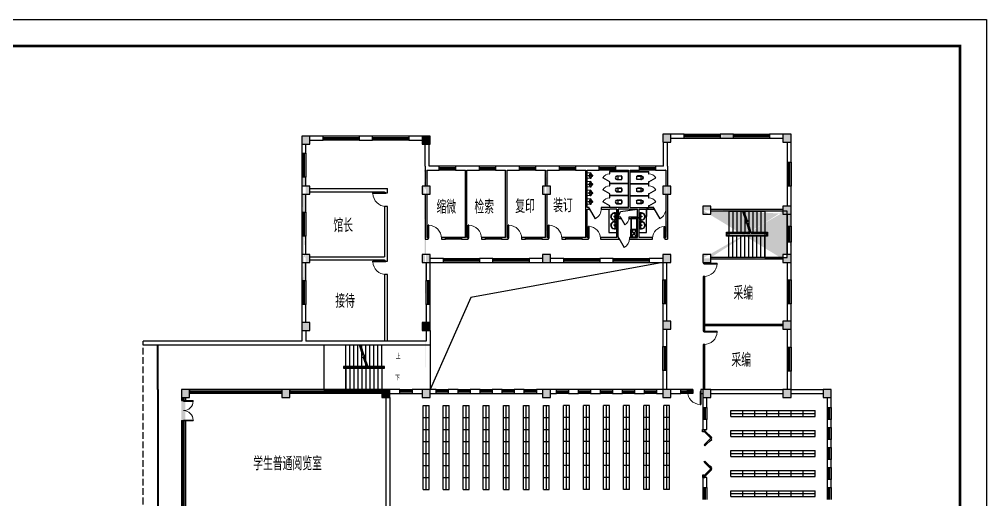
# Model space of a CAD drawing. Extents: x 368934 to 515747, y 80531 to 178176.
# Drawn here: x 404755 to 440934, y 160212 to 178176 of the extents above; entities that cross this region are included whole.
import ezdxf

# ---------------------------------------------------------------- set-up
doc = ezdxf.new("R2010")
doc.units = 0
doc.header["$LTSCALE"] = 1000
doc.header["$MEASUREMENT"] = 0
doc.linetypes.add('DASH', pattern=[0.35, 0.25, -0.1])
doc.layers.get('0').update_dxf_attribs({"linetype": 'CONTINUOUS'})
for name, color, linetype in [('COLUMN', 9, 'CONTINUOUS'), ('LVTRY', 6, 'CONTINUOUS'), ('PUB_DIM', 3, 'CONTINUOUS'), ('PUB_TEXT', 253, 'CONTINUOUS'), ('PUB_TITLE', 4, 'CONTINUOUS'), ('STAIR', 2, 'CONTINUOUS'), ('WALL', 254, 'CONTINUOUS'), ('WINDOW', 4, 'CONTINUOUS')]:
    doc.layers.add(name, color=color, linetype=linetype)
doc.styles.add('_TCH_DIM', font='SIMPLEX', dxfattribs={"height": 3.5, "bigfont": 'GBCBIG'})
doc.styles.get("Standard").update_dxf_attribs({"font": 'GBENOR', "bigfont": 'GBCBIG'})

# ---------------------------------------------------------------- blocks, each defined once
blk = doc.blocks.new('$TCHSYS$WIN2D')
for p, q in [((-0.5, 0.5), (0.5, 0.5)), ((0.5, 0.1667), (-0.5, 0.1667)), ((0.5, -0.1667), (-0.5, -0.1667)), ((-0.5, -0.5), (0.5, -0.5))]:
    blk.add_line(p, q)
blk = doc.blocks.new('$DorLib2D$00000034')
for p, q in [((-0.5, -0.048), (-0.5, 0)), ((-0.335, 0.143), (-0.475, 0)), ((-0.458, -0.016), (-0.475, 0)), ((-0.318, 0.126), (-0.458, -0.016)), ((-0.335, 0.143), (-0.318, 0.126)), ((-0.302, 0.143), (-0.318, 0.126)), ((-0.318, 0.126), (-0.178, -0.016)), ((-0.302, 0.143), (-0.161, 0)), ((-0.178, -0.016), (-0.161, 0)), ((0.302, 0.143), (0.161, 0)), ((0.178, -0.016), (0.161, 0)), ((0.318, 0.126), (0.178, -0.016)), ((0.302, 0.143), (0.318, 0.126)), ((0.335, 0.143), (0.318, 0.126)), ((0.318, 0.126), (0.458, -0.016)), ((0.335, 0.143), (0.475, 0)), ((0.458, -0.016), (0.475, 0)), ((0.5, -0.048), (0.5, 0))]:
    blk.add_line(p, q)
for points in [[(-0.5, 0), (-0.475, 0), (-0.475, -0.023), (-0.45, -0.023), (-0.45, -0.048), (-0.5, -0.048)], [(-0.29, 0.131), (-0.28, 0.14), (-0.255, 0.114), (-0.264, 0.105)], [(-0.287, 0.127), (-0.28, 0.134), (-0.262, 0.114), (-0.268, 0.108)], [(0.29, 0.131), (0.28, 0.14), (0.255, 0.114), (0.264, 0.105)], [(0.287, 0.127), (0.28, 0.134), (0.262, 0.114), (0.268, 0.108)], [(0.5, 0), (0.475, 0), (0.475, -0.023), (0.45, -0.023), (0.45, -0.048), (0.5, -0.048)]]:
    blk.add_lwpolyline(points)
blk = doc.blocks.new('$DorLib2D$00000001')
for p, q in [((0.45, 0.975), (0.5, 0.975)), ((0.45, 0), (0.45, 0.975)), ((0.5, 0), (0.5, 0.975)), ((0.5, 0), (0.45, 0))]:
    blk.add_line(p, q)
at = {"lineweight": 13}
blk.add_arc((0.475, 0), 0.975, 91.46928, 180, dxfattribs=at)
blk = doc.blocks.new('$DorLib2D$00000002')
for p, q in [((-0.5, 0), (-0.5, 0.4875)), ((-0.475, 0.4875), (-0.5, 0.4875)), ((-0.475, 0), (-0.475, 0.4875)), ((0.475, 0), (0.475, 0.4875)), ((0.475, 0.4875), (0.5, 0.4875)), ((0.5, 0), (0.5, 0.4875)), ((-0.5, 0), (-0.475, 0)), ((0.5, 0), (0.475, 0))]:
    blk.add_line(p, q)
at = {"lineweight": 13}
for centre, start, end in [((-0.4875, 0), 0, 88.53072), ((0.4875, 0), 91.46928, 180)]:
    blk.add_arc(centre, 0.4875, start, end, dxfattribs=at)
blk = doc.blocks.new('$DorLib2D$00000005')
blk.add_line((0.5, 0), (0, 0.866))
at = {"lineweight": 13}
blk.add_arc((0.5, 0), 1, 120, 180, dxfattribs=at)
blk = doc.blocks.new('$lib2d$00000382')
blk.add_line((-306, -118), (-266, -118))
for points in [[(-366, 138, 0.941472), (-377, -137, 0.97895)], [(-366, 118, 0.97895), (-366, -118, 0.97895)], [(-306, 118, 0.414214), (-316, 108, 0.414214)], [(0, 88, 0.388189), (-59, 138)], [(-20, 88, 0.315738), (-50, 118, 0.414214)], [(-316, -108, 0.414214), (-306, -118, 0.414214)], [(-59, -137, 0.402612), (0, -88, 0.462192)], [(-50, -118, 0.373112), (-20, -88, 0.414214)]]:
    blk.add_lwpolyline(points, format="xyb")
for points in [[(-366, 138), (-59, 138)], [(-316, 118), (-366, 118)], [(-340, 118), (-266, 118)], [(-316, 108), (-316, -108)], [(-50, 118), (-267, 118)], [(-20, -88), (-20, 88)], [(0, 88), (0, -88)], [(-377, -137), (-59, -137)], [(-316, -118), (-366, -118)], [(-340, -118), (-266, -118)], [(-266, -118), (-50, -118)]]:
    blk.add_lwpolyline(points)
blk = doc.blocks.new('$lib2d$00000359')
for p, q in [((239, 0), (-241, 0)), ((-238, 0), (238, 0)), ((239, 0), (269, -79)), ((-214, -36), (-272, -91)), ((-241, 0), (-271, -79)), ((-180, -23), (180, -23)), ((140, -105), (-142, -105)), ((-142, -105), (140, -105)), ((216, -37), (273, -95))]:
    blk.add_line(p, q)
for centre, radius in [((-100, -65), 16.3), ((1, -172), 31.6), ((100, -65), 16.3)]:
    blk.add_circle(centre, radius)
at = {"lineweight": 13}
blk.add_circle((1, -172), 23, dxfattribs=at)
for centre, radius, start, end in [((28, -152), 307, 166.17513, 244.72963), ((-142, -205), 100, 90, 190.56023), ((-1, -179), 243, 190.56023, 349.43977), ((-180, -73), 50, 90, 133.18096), ((-1, -201), 250, 245.80711, 296.46282), ((-29, -152), 307, 297.06391, 13.82487), ((140, -205), 100, 349.43977, 90), ((180, -73), 50, 44.56072, 90)]:
    blk.add_arc(centre, radius, start, end)
blk = doc.blocks.new('$lib2d$00000385')
for p, q in [((-205, -255), (-195, 0)), ((-195, 0), (195, 0)), ((205, -255), (195, 0))]:
    blk.add_line(p, q)
for centre, radius in [((-3, -179), 41.7), ((-2, -72), 15)]:
    blk.add_circle(centre, radius)
for centre, radius, start, end in [((-219, -430), 176, 26.1838, 85.57917), ((-158, -222), 22.7, 134.58574, 206.45735), ((-198, -410), 179, 22.29844, 83.80425), ((-3, -388), 250, 46.64582, 133.35418), ((1, -337), 63.3, 194.74469, 345.25531), ((3, -327), 38.6, 202.77784, 341.36093), ((201, -406), 174, 100.56764, 157.70342), ((215, -423), 168, 93.33481, 155.33091), ((162, -220), 16.2, 297.13892, 62.86108)]:
    blk.add_arc(centre, radius, start, end)
blk.add_point((0, -400))
blk = doc.blocks.new('_LV12')
for p, q in [((-250, -50), (-39, -219)), ((-250, -450), (-39, -281)), ((39, -219), (250, -50)), ((39, -281), (250, -450))]:
    blk.add_line(p, q)
for points in [[(300, -500), (300, 0), (-300, 0), (-300, -500)], [(250, -450), (250, -50), (-250, -50), (-250, -450)]]:
    blk.add_lwpolyline(points, close=True)
blk.add_circle((0, -250), 50)

msp = doc.modelspace()

# ---------------------------------------------------------------- hatches: boundary and pattern name
at = {"layer": 'WALL'}
h = msp.add_hatch(color=256, dxfattribs=at)
h.paths.add_polyline_path([(415617, 173512), (415617, 173812), (415317, 173812), (415317, 173512)])
h.paths.add_polyline_path([(415317, 171637), (415617, 171637), (415617, 171937), (415317, 171937)])
h.paths.add_polyline_path([(415317, 169087), (415617, 169087), (415617, 169387), (415317, 169387)])
h.paths.add_polyline_path([(415317, 166537), (415617, 166537), (415617, 166837), (415317, 166837)])
edge = h.paths.add_edge_path()
edge.add_line((415467, 171637), (415467, 169387))
edge.add_line((415317, 171637), (415317, 169387))
edge.add_line((415467, 169237), (415467, 173737))
edge.add_line((415467, 173512), (415467, 171937))
edge.add_line((415317, 173512), (415317, 171937))
edge.add_line((415467, 169087), (415467, 166837))
edge.add_line((415317, 169087), (415317, 166837))
for points in [[(419817, 173512), (420117, 173512), (420117, 173812), (419817, 173812)], [(419817, 166537), (420117, 166537), (420117, 166837), (419817, 166837)], [(418617, 164337), (418317, 164337), (418317, 164037), (418617, 164037)]]:
    msp.add_hatch(color=256, dxfattribs=at).paths.add_polyline_path(points)
h = msp.add_hatch(color=256, dxfattribs=at)
h.paths.add_polyline_path([(428817, 173587), (429117, 173587), (429117, 173887), (428817, 173887)])
h.paths.add_polyline_path([(433317, 173587), (433617, 173587), (433617, 173887), (433317, 173887)])
edge = h.paths.add_edge_path()
edge.add_line((429117, 173887), (433317, 173887))
edge.add_line((429117, 173737), (433317, 173737))
edge.add_line((428967, 173737), (433467, 173737))
h = msp.add_hatch(color=256, dxfattribs=at)
h.paths.add_polyline_path([(419817, 171637), (420117, 171637), (420117, 171937), (419817, 171937)])
h.paths.add_polyline_path([(419817, 169087), (420117, 169087), (420117, 169387), (419817, 169387)])
edge = h.paths.add_edge_path()
edge.add_line((420042, 172537), (420042, 171937))
edge.add_line((419892, 172537), (419892, 171937))
edge.add_line((420042, 172537), (419892, 172537))
edge.add_line((419967, 164187), (419967, 171787))
h = msp.add_hatch(color=256, dxfattribs=at)
h.paths.add_polyline_path([(424317, 171637), (424617, 171637), (424617, 171937), (424317, 171937)])
h.paths.add_polyline_path([(424317, 169087), (424617, 169087), (424617, 169387), (424317, 169387)])
edge = h.paths.add_edge_path()
edge.add_line((424542, 172537), (424542, 171937))
edge.add_line((424392, 172537), (424392, 171937))
edge.add_line((424542, 172537), (424392, 172537))
edge.add_line((424467, 169987), (424467, 172537))
h = msp.add_hatch(color=256, dxfattribs=at)
h.paths.add_polyline_path([(428817, 171637), (429117, 171637), (429117, 171937), (428817, 171937)])
h.paths.add_polyline_path([(428817, 169087), (429117, 169087), (429117, 169387), (428817, 169387)])
edge = h.paths.add_edge_path()
edge.add_line((428937, 170017), (428937, 171637))
edge.add_line((428997, 169957), (428997, 171637))
edge.add_line((428967, 169937), (428967, 172537))
h = msp.add_hatch(color=256, dxfattribs=at)
h.paths.add_polyline_path([(430317, 169087), (430617, 169087), (430617, 169387), (430317, 169387)])
h.paths.add_polyline_path([(433317, 170887), (433617, 170887), (433617, 171187), (433317, 171187)])
h.paths.add_polyline_path([(433317, 169087), (433617, 169087), (433617, 169387), (433317, 169387)])
h.paths.add_polyline_path([(430317, 170887), (430617, 170887), (430617, 171187), (430317, 171187)])
edge = h.paths.add_edge_path()
edge.add_line((433317, 169207), (430617, 169207))
edge.add_line((433317, 169267), (430617, 169267))
edge.add_line((433317, 171007), (430617, 171007))
edge.add_line((433317, 171067), (430617, 171067))
edge.add_line((433617, 170887), (433617, 169387))
edge.add_line((433467, 170887), (433467, 169387))
edge.add_line((433467, 169237), (430317, 169237))
edge.add_line((433467, 171037), (430317, 171037))
h = msp.add_hatch(color=256, dxfattribs=at)
h.paths.add_polyline_path([(428817, 166587), (429117, 166587), (429117, 166887), (428817, 166887)])
h.paths.add_polyline_path([(433317, 166587), (433617, 166587), (433617, 166887), (433317, 166887)])
edge = h.paths.add_edge_path()
edge.add_line((430467, 166767), (433317, 166767))
edge.add_line((430467, 166707), (433317, 166707))
edge.add_line((430467, 166767), (430467, 166707))
edge.add_line((433467, 166737), (428967, 166737))
h = msp.add_hatch(color=256, dxfattribs=at)
h.paths.add_polyline_path([(410817, 164037), (411117, 164037), (411117, 164337), (410817, 164337)])
h.paths.add_polyline_path([(414567, 164037), (414867, 164037), (414867, 164337), (414567, 164337)])
h.paths.add_polyline_path([(414567, 159537), (414867, 159537), (414867, 159837), (414567, 159837)])
edge = h.paths.add_edge_path()
edge.add_line((410817, 164037), (410967, 164037))
edge.add_line((410967, 152217), (410967, 152337))
edge.add_line((410967, 152337), (410817, 152337))
edge.add_line((410817, 152337), (410817, 152187))
h = msp.add_hatch(color=256, dxfattribs=at)
h.paths.add_polyline_path([(420117, 164337), (419817, 164337), (419817, 164037), (420117, 164037)])
h.paths.add_polyline_path([(424617, 164337), (424317, 164337), (424317, 164037), (424617, 164037)])
h = msp.add_hatch(color=256, dxfattribs=at)
h.paths.add_polyline_path([(428817, 164037), (429117, 164037), (429117, 164337), (428817, 164337)])
h.paths.add_polyline_path([(430317, 164037), (430617, 164037), (430617, 164337), (430317, 164337)])
h.paths.add_polyline_path([(433317, 164037), (433617, 164037), (433617, 164337), (433317, 164337)])
h.paths.add_polyline_path([(434817, 164037), (435117, 164037), (435117, 164337), (434817, 164337)])

# ---------------------------------------------------------------- linework, layer by layer
for p, q in [((428817, 169087), (421641, 167773)), ((421641, 167773), (420117, 164337)), ((420117, 165987), (420117, 164337))]:
    msp.add_line(p, q)
at = {"layer": 'COLUMN'}
for p, q in [((415317, 173812), (415317, 173512)), ((415617, 173812), (415317, 173812)), ((415617, 173512), (415617, 173812)), ((419817, 173812), (419817, 173512)), ((420117, 173812), (419817, 173812)), ((420117, 173512), (420117, 173812)), ((428817, 173887), (428817, 173587)), ((429117, 173887), (428817, 173887)), ((429117, 173587), (429117, 173887)), ((433317, 173887), (433317, 173587)), ((433617, 173887), (433317, 173887)), ((433617, 173587), (433617, 173887)), ((415317, 173512), (415617, 173512)), ((419817, 173512), (420117, 173512)), ((428817, 173587), (429117, 173587)), ((433317, 173587), (433617, 173587)), ((415317, 171937), (415317, 171637)), ((415617, 171937), (415317, 171937)), ((415617, 171637), (415617, 171937)), ((419817, 171937), (419817, 171637)), ((420117, 171937), (419817, 171937)), ((420117, 171637), (420117, 171937)), ((424317, 171937), (424317, 171637)), ((424617, 171937), (424317, 171937)), ((424617, 171637), (424617, 171937)), ((428817, 171937), (428817, 171637)), ((429117, 171937), (428817, 171937)), ((429117, 171637), (429117, 171937)), ((415317, 171637), (415617, 171637)), ((419817, 171637), (420117, 171637)), ((424317, 171637), (424617, 171637)), ((428817, 171637), (429117, 171637)), ((430317, 171187), (430317, 170887)), ((430617, 171187), (430317, 171187)), ((430617, 170887), (430617, 171187)), ((433317, 171187), (433317, 170887)), ((433617, 171187), (433317, 171187)), ((433617, 170887), (433617, 171187)), ((430317, 170887), (430617, 170887)), ((433317, 170887), (433617, 170887)), ((415317, 169387), (415317, 169087)), ((415617, 169387), (415317, 169387)), ((415617, 169087), (415617, 169387)), ((419817, 169387), (419817, 169087)), ((420117, 169387), (419817, 169387)), ((420117, 169087), (420117, 169387)), ((424317, 169387), (424317, 169087)), ((424617, 169387), (424317, 169387)), ((424617, 169087), (424617, 169387)), ((428817, 169387), (428817, 169087)), ((429117, 169387), (428817, 169387)), ((429117, 169087), (429117, 169387)), ((430317, 169387), (430317, 169087)), ((430617, 169387), (430317, 169387)), ((430617, 169087), (430617, 169387)), ((433317, 169387), (433317, 169087)), ((433617, 169387), (433317, 169387)), ((433617, 169087), (433617, 169387)), ((415317, 169087), (415617, 169087)), ((419817, 169087), (420117, 169087)), ((424317, 169087), (424617, 169087)), ((428817, 169087), (429117, 169087)), ((430317, 169087), (430617, 169087)), ((433317, 169087), (433617, 169087)), ((415317, 166837), (415317, 166537)), ((415617, 166837), (415317, 166837)), ((415617, 166537), (415617, 166837)), ((419817, 166837), (419817, 166537)), ((420117, 166837), (419817, 166837)), ((420117, 166537), (420117, 166837)), ((428817, 166887), (428817, 166587)), ((429117, 166887), (428817, 166887)), ((429117, 166587), (429117, 166887)), ((433317, 166887), (433317, 166587)), ((433617, 166887), (433317, 166887)), ((433617, 166587), (433617, 166887)), ((415317, 166537), (415617, 166537)), ((419817, 166537), (420117, 166537)), ((428817, 166587), (429117, 166587)), ((433317, 166587), (433617, 166587)), ((410817, 164337), (410817, 164037)), ((411117, 164337), (410817, 164337)), ((411117, 164037), (411117, 164337)), ((414567, 164337), (414567, 164037)), ((414867, 164337), (414567, 164337)), ((414867, 164037), (414867, 164337)), ((418317, 164337), (418317, 164037)), ((418617, 164337), (418317, 164337)), ((418317, 164337), (418317, 164037)), ((418617, 164337), (418317, 164337)), ((418617, 164037), (418617, 164337)), ((418617, 164037), (418617, 164337)), ((419817, 164337), (419817, 164037)), ((420117, 164337), (419817, 164337)), ((419817, 164337), (419817, 164037)), ((420117, 164337), (419817, 164337)), ((420117, 164037), (420117, 164337)), ((420117, 164037), (420117, 164337)), ((424317, 164337), (424317, 164037)), ((424617, 164337), (424317, 164337)), ((424317, 164337), (424317, 164037)), ((424617, 164337), (424317, 164337)), ((424617, 164037), (424617, 164337)), ((424617, 164037), (424617, 164337)), ((428817, 164337), (428817, 164037)), ((429117, 164337), (428817, 164337)), ((429117, 164037), (429117, 164337)), ((430317, 164337), (430317, 164037)), ((430617, 164337), (430317, 164337)), ((430617, 164037), (430617, 164337)), ((433317, 164337), (433317, 164037)), ((433617, 164337), (433317, 164337)), ((433617, 164037), (433617, 164337)), ((434817, 164337), (434817, 164037)), ((435117, 164337), (434817, 164337)), ((435117, 164037), (435117, 164337)), ((410817, 164037), (411117, 164037)), ((414567, 164037), (414867, 164037)), ((418317, 164037), (418617, 164037)), ((418317, 164037), (418617, 164037)), ((419817, 164037), (420117, 164037)), ((419817, 164037), (420117, 164037)), ((424317, 164037), (424617, 164037)), ((424317, 164037), (424617, 164037)), ((428817, 164037), (429117, 164037)), ((430317, 164037), (430617, 164037)), ((433317, 164037), (433617, 164037)), ((434817, 164037), (435117, 164037))]:
    msp.add_line(p, q, dxfattribs=at)
at = {"layer": 'PUB_DIM'}
for points in [[(418736, 164762, 0, 0, 0), (416555, 164762, 0, 0, 0), (416555, 165569, 0, 0, 0), (417433, 165569, 40, 0, 0), (417583, 165569, 0, 0, 0)], [(418764, 165569, 0, 0, 0), (417818, 165569, 40, 0, 0), (417668, 165569, 0, 0, 0)]]:
    msp.add_lwpolyline(points, format="xyseb", dxfattribs=at)
at = {"layer": 'PUB_TITLE'}
msp.add_lwpolyline([(368934, 130176), (368934, 178176), (440934, 178176), (440934, 130176)], close=True, dxfattribs=at)
at = {"layer": 'PUB_TITLE', "const_width": 100}
msp.add_lwpolyline([(371434, 131176), (439934, 131176), (439934, 177176), (371434, 177176)], close=True, dxfattribs=at)
at = {"layer": 'STAIR'}
for p, q in [((431292, 171007), (431292, 170212)), ((431292, 171007), (431805, 171007)), ((431442, 171007), (431442, 170212)), ((431592, 171007), (431592, 170212)), ((431742, 171007), (431742, 170212)), ((431805, 171007), (431927, 170636)), ((431858, 171007), (431979, 170639)), ((431858, 171007), (432642, 171007)), ((431892, 171007), (431892, 170904)), ((432042, 171007), (432042, 170446)), ((432192, 171007), (432192, 170212)), ((432342, 171007), (432342, 170212)), ((432492, 171007), (432492, 170212)), ((432642, 171007), (432642, 170212)), ((433467, 171007), (432642, 171007)), ((432642, 171007), (432642, 170212)), ((433467, 169267), (433467, 171007)), ((431892, 170743), (431892, 170212)), ((432016, 170641), (431910, 170558)), ((431910, 170558), (432003, 170563)), ((431927, 170636), (432016, 170641)), ((431952, 170560), (432075, 170182)), ((432003, 170563), (432128, 170182)), ((431202, 170212), (432066, 170212)), ((431202, 170062), (431202, 170212)), ((432732, 170062), (431202, 170062)), ((431232, 170182), (432075, 170182)), ((431232, 170092), (431232, 170182)), ((432702, 170092), (431232, 170092)), ((431292, 170182), (431292, 170092)), ((431292, 170182), (432075, 170182)), ((432642, 170092), (431292, 170092)), ((431292, 169267), (431292, 170062)), ((431442, 169267), (431442, 170062)), ((431592, 169267), (431592, 170062)), ((431742, 169267), (431742, 170062)), ((431892, 169267), (431892, 170062)), ((432042, 170285), (432042, 170212)), ((432042, 169267), (432042, 170062)), ((432118, 170212), (432732, 170212)), ((432128, 170182), (432702, 170182)), ((432128, 170182), (432642, 170182)), ((432192, 169267), (432192, 170062)), ((432342, 169267), (432342, 170062)), ((432492, 169267), (432492, 170062)), ((432642, 170182), (432642, 170092)), ((432642, 170062), (432642, 169267)), ((432642, 169267), (432642, 170062)), ((432702, 170182), (432702, 170092)), ((432732, 170212), (432732, 170062)), ((432642, 169267), (431292, 169267)), ((432642, 169267), (433467, 169267)), ((416142, 165987), (416142, 164337)), ((416967, 165987), (416142, 165987)), ((416967, 165195), (416967, 165987)), ((416967, 165195), (416967, 165987)), ((417480, 165987), (416967, 165987)), ((417117, 165195), (417117, 165987)), ((417267, 165195), (417267, 165987)), ((417417, 165195), (417417, 165987)), ((417605, 165606), (417480, 165987)), ((417657, 165609), (417533, 165987)), ((418317, 165987), (417533, 165987)), ((417567, 165884), (417567, 165987)), ((417567, 165195), (417567, 165723)), ((417717, 165426), (417717, 165987)), ((417867, 165195), (417867, 165987)), ((418017, 165195), (418017, 165987)), ((418167, 165195), (418167, 165987)), ((418317, 165195), (418317, 165987)), ((417592, 165528), (417698, 165611)), ((417681, 165533), (417592, 165528)), ((417698, 165611), (417605, 165606)), ((417750, 165162), (417630, 165531)), ((417803, 165162), (417681, 165533)), ((416877, 165195), (416877, 165130)), ((417740, 165195), (416877, 165195)), ((416877, 165130), (418407, 165130)), ((416907, 165165), (416907, 165160)), ((417750, 165165), (416907, 165165)), ((416907, 165160), (418377, 165160)), ((416967, 165160), (416967, 165165)), ((416967, 165162), (416967, 165165)), ((416967, 165162), (416967, 165160)), ((416967, 165162), (418317, 165162)), ((417750, 165162), (416967, 165162)), ((416967, 164337), (416967, 165130)), ((416967, 165130), (416967, 164337)), ((417117, 165162), (417117, 165165)), ((417117, 165162), (417117, 165160)), ((417117, 165130), (417117, 164337)), ((417267, 165162), (417267, 165165)), ((417267, 165162), (417267, 165160)), ((417267, 165130), (417267, 164337)), ((417417, 165162), (417417, 165165)), ((417417, 165162), (417417, 165160)), ((417417, 165130), (417417, 164337)), ((417567, 165162), (417567, 165165)), ((417567, 165162), (417567, 165160)), ((417567, 165130), (417567, 164337)), ((417717, 165195), (417717, 165265)), ((417717, 165162), (417717, 165165)), ((417717, 165162), (417717, 165160)), ((417717, 165130), (417717, 164337)), ((418407, 165195), (417792, 165195)), ((418377, 165165), (417802, 165165)), ((418317, 165162), (417803, 165162)), ((417867, 165162), (417867, 165165)), ((417867, 165162), (417867, 165160)), ((417867, 165130), (417867, 164337)), ((418017, 165162), (418017, 165165)), ((418017, 165162), (418017, 165160)), ((418017, 165130), (418017, 164337)), ((418167, 165162), (418167, 165165)), ((418167, 165162), (418167, 165160)), ((418167, 165130), (418167, 164337)), ((418317, 165162), (418317, 165165)), ((418317, 165162), (418317, 165162)), ((418317, 165162), (418317, 165160)), ((418317, 165130), (418317, 164337)), ((418377, 165160), (418377, 165165)), ((418407, 165130), (418407, 165195)), ((416142, 164337), (416967, 164337)), ((416967, 164337), (418317, 164337))]:
    msp.add_line(p, q, dxfattribs=at)
at = {"layer": 'WALL'}
for p, q in [((416117, 173812), (415617, 173812)), ((416117, 173662), (416117, 173812)), ((417467, 173812), (417467, 173662)), ((417967, 173812), (417467, 173812)), ((417967, 173662), (417967, 173812)), ((419317, 173812), (419317, 173662)), ((419817, 173812), (419317, 173812)), ((429617, 173887), (429117, 173887)), ((429117, 173737), (429617, 173737)), ((429617, 173737), (429617, 173887)), ((430967, 173887), (430967, 173737)), ((431467, 173887), (430967, 173887)), ((430967, 173737), (431467, 173737)), ((431467, 173737), (431467, 173887)), ((432817, 173887), (432817, 173737)), ((433317, 173887), (432817, 173887)), ((432817, 173737), (433317, 173737)), ((415317, 173512), (415317, 173175)), ((415467, 173175), (415467, 173512)), ((415617, 173662), (416117, 173662)), ((417467, 173662), (417967, 173662)), ((419317, 173662), (419817, 173662)), ((419937, 172687), (419937, 173512)), ((420087, 172687), (420087, 173512)), ((428847, 172687), (428847, 173587)), ((428997, 172687), (428997, 173587)), ((433467, 173587), (433467, 172837)), ((433617, 172837), (433617, 173587)), ((415317, 173175), (415467, 173175)), ((419937, 172687), (419937, 172687)), ((419937, 172687), (419937, 171937)), ((420462, 172687), (420087, 172687)), ((420462, 172537), (420462, 172687)), ((421062, 172687), (421062, 172537)), ((421467, 172687), (421062, 172687)), ((421962, 172687), (421467, 172687)), ((421962, 172537), (421962, 172687)), ((422562, 172687), (422562, 172537)), ((422967, 172687), (422562, 172687)), ((423462, 172687), (422967, 172687)), ((423462, 172537), (423462, 172687)), ((424062, 172687), (424062, 172537)), ((424467, 172687), (424062, 172687)), ((424962, 172687), (424467, 172687)), ((424962, 172537), (424962, 172687)), ((425562, 172687), (425562, 172537)), ((425967, 172687), (425562, 172687)), ((426447, 172687), (425967, 172687)), ((426447, 172537), (426447, 172687)), ((427047, 172687), (427047, 172537)), ((427567, 172687), (427047, 172687)), ((427947, 172687), (427567, 172687)), ((427947, 172537), (427947, 172687)), ((428547, 172687), (428547, 172537)), ((428847, 172687), (428547, 172687)), ((428997, 172687), (428997, 172687)), ((428997, 172687), (428997, 171937)), ((433467, 172837), (433617, 172837)), ((415317, 172275), (415317, 171937)), ((415467, 172275), (415317, 172275)), ((415467, 171937), (415467, 172275)), ((419997, 172537), (420012, 172537)), ((419997, 172537), (419997, 171937)), ((420012, 172537), (420462, 172537)), ((421062, 172537), (421437, 172537)), ((421437, 170017), (421437, 172537)), ((421497, 172537), (421962, 172537)), ((421497, 170017), (421497, 172537)), ((422562, 172537), (422937, 172537)), ((422937, 170017), (422937, 172537)), ((422997, 172537), (423462, 172537)), ((422997, 170017), (422997, 172537)), ((424062, 172537), (424437, 172537)), ((424437, 171937), (424437, 172537)), ((424497, 172537), (424962, 172537)), ((424497, 171937), (424497, 172537)), ((425562, 172537), (425937, 172537)), ((425937, 171127), (425937, 172537)), ((425997, 171135), (425997, 172537)), ((425997, 172537), (426447, 172537)), ((427537, 172485), (426829, 172485)), ((426829, 172485), (426829, 172402)), ((426829, 172402), (426844, 172402)), ((427537, 172470), (426844, 172470)), ((426844, 172402), (426844, 172470)), ((427047, 172537), (427537, 172537)), ((427537, 171135), (427537, 172537)), ((427537, 172470), (427537, 172485)), ((427597, 172537), (427947, 172537)), ((427597, 171135), (427597, 172537)), ((427597, 172485), (427597, 172470)), ((427597, 172485), (428304, 172485)), ((427597, 172470), (428289, 172470)), ((428289, 172470), (428289, 172402)), ((428289, 172402), (428304, 172402)), ((428304, 172402), (428304, 172485)), ((428547, 172537), (428922, 172537)), ((428937, 172537), (428922, 172537)), ((428937, 172537), (428937, 171937)), ((426829, 172102), (426829, 172027)), ((426844, 172102), (426829, 172102)), ((426829, 172027), (426829, 171952)), ((426829, 171952), (426844, 171952)), ((426844, 172035), (426844, 172102)), ((427537, 172035), (426844, 172035)), ((426844, 171952), (426844, 172020)), ((427537, 172020), (426844, 172020)), ((427537, 172020), (427537, 172035)), ((427597, 172035), (427597, 172020)), ((427597, 172035), (428289, 172035)), ((427597, 172020), (428289, 172020)), ((428289, 172102), (428289, 172035)), ((428304, 172102), (428289, 172102)), ((428289, 172020), (428289, 171952)), ((428289, 171952), (428304, 171952)), ((428304, 172027), (428304, 172102)), ((428304, 171952), (428304, 172027)), ((433467, 171937), (433467, 171187)), ((433617, 171937), (433467, 171937)), ((433617, 171187), (433617, 171937)), ((415317, 171637), (415317, 170962)), ((415467, 170962), (415467, 171637)), ((415617, 171847), (418527, 171847)), ((415617, 171727), (418407, 171727)), ((418407, 171727), (418407, 171682)), ((418407, 171682), (418527, 171682)), ((418527, 171682), (418527, 171847)), ((419937, 171637), (419937, 169957)), ((419997, 171637), (419997, 170017)), ((424437, 170017), (424437, 171637)), ((424497, 170017), (424497, 171637)), ((426829, 171652), (426829, 171577)), ((426844, 171652), (426829, 171652)), ((426829, 171577), (426829, 171502)), ((426829, 171502), (426844, 171502)), ((426844, 171585), (426844, 171652)), ((427537, 171585), (426844, 171585)), ((426844, 171502), (426844, 171570)), ((427537, 171570), (426844, 171570)), ((427537, 171570), (427537, 171585)), ((427597, 171585), (427597, 171570)), ((427597, 171585), (428289, 171585)), ((427597, 171570), (428289, 171570)), ((428289, 171652), (428289, 171585)), ((428304, 171652), (428289, 171652)), ((428289, 171570), (428289, 171502)), ((428289, 171502), (428304, 171502)), ((428304, 171577), (428304, 171652)), ((428304, 171502), (428304, 171577)), ((428937, 171637), (428937, 171135)), ((428997, 171637), (428997, 171127)), ((418407, 171182), (418407, 169297)), ((418527, 171182), (418407, 171182)), ((418527, 169237), (418527, 171182)), ((426072, 171135), (425997, 171135)), ((426072, 171075), (426072, 171135)), ((426522, 171135), (426522, 171075)), ((426829, 171135), (426522, 171135)), ((426829, 171202), (426829, 171135)), ((426844, 171202), (426829, 171202)), ((426844, 171135), (426844, 171202)), ((427127, 171135), (426844, 171135)), ((427537, 171135), (427127, 171135)), ((427597, 171135), (427907, 171135)), ((427907, 171135), (428289, 171135)), ((428289, 171202), (428289, 171135)), ((428304, 171202), (428289, 171202)), ((428304, 171135), (428304, 171202)), ((428487, 171135), (428304, 171135)), ((428487, 171075), (428487, 171135)), ((428937, 171135), (428937, 171075)), ((415317, 170962), (415467, 170962)), ((425937, 170017), (425937, 171127)), ((425997, 171075), (426072, 171075)), ((425997, 170017), (425997, 171075)), ((426522, 171075), (426837, 171075)), ((426522, 171075), (426797, 171075)), ((426797, 171075), (426797, 170325)), ((427097, 171075), (426837, 171075)), ((427097, 170017), (427097, 171075)), ((427097, 170200), (427097, 171075)), ((427567, 171075), (427157, 171075)), ((427157, 170017), (427157, 171075)), ((427157, 171075), (427157, 170775)), ((427157, 170775), (427240, 170988)), ((427157, 170775), (427157, 170725)), ((427257, 170775), (427157, 170775)), ((427537, 171075), (427237, 171075)), ((427240, 170988), (427877, 171075)), ((427257, 170725), (427257, 170775)), ((427557, 170775), (427557, 170725)), ((427877, 170775), (427557, 170775)), ((427567, 171075), (427877, 171075)), ((427877, 170017), (427877, 171075)), ((427877, 170775), (427877, 170725)), ((427937, 171075), (428297, 171075)), ((427937, 170017), (427937, 171075)), ((428212, 171075), (428212, 170800)), ((428212, 170200), (428212, 171075)), ((428487, 171075), (428212, 171075)), ((428297, 171075), (428487, 171075)), ((428937, 171075), (428937, 170017)), ((428997, 171127), (428997, 169957)), ((433317, 171067), (430617, 171067)), ((433317, 171007), (430617, 171007)), ((433467, 170887), (433467, 170437)), ((433617, 170437), (433617, 170887)), ((427157, 170725), (427257, 170725)), ((427557, 170725), (427877, 170725)), ((427627, 170725), (427627, 170017)), ((427877, 170725), (427627, 170725)), ((427652, 170317), (427652, 170725)), ((427852, 170317), (427852, 170725)), ((433467, 170437), (433617, 170437)), ((415317, 170062), (415317, 169387)), ((415467, 170062), (415317, 170062)), ((415467, 169387), (415467, 170062)), ((426797, 170325), (426797, 170200)), ((426797, 170200), (427097, 170200)), ((427627, 170317), (427877, 170317)), ((427627, 170017), (427627, 170317)), ((427937, 170200), (428212, 170200)), ((419937, 169957), (420042, 169957)), ((420042, 170017), (419997, 170017)), ((420042, 169957), (420042, 170017)), ((420542, 170017), (420542, 169957)), ((420692, 170017), (420542, 170017)), ((420542, 169957), (420692, 169957)), ((420692, 169957), (420692, 170017)), ((421292, 170017), (421292, 169957)), ((421437, 170017), (421292, 170017)), ((421292, 169957), (421467, 169957)), ((421467, 169957), (421542, 169957)), ((421542, 170017), (421497, 170017)), ((421542, 169957), (421542, 170017)), ((422042, 170017), (422042, 169957)), ((422192, 170017), (422042, 170017)), ((422042, 169957), (422192, 169957)), ((422192, 169957), (422192, 170017)), ((422792, 170017), (422792, 169957)), ((422937, 170017), (422792, 170017)), ((422792, 169957), (422967, 169957)), ((422967, 169957), (423042, 169957)), ((423042, 170017), (422997, 170017)), ((423042, 169957), (423042, 170017)), ((423542, 170017), (423542, 169957)), ((423692, 170017), (423542, 170017)), ((423542, 169957), (423692, 169957)), ((423692, 169957), (423692, 170017)), ((424292, 170017), (424292, 169957)), ((424437, 170017), (424292, 170017)), ((424292, 169957), (424467, 169957)), ((424467, 169957), (424542, 169957)), ((424542, 170017), (424497, 170017)), ((424542, 169957), (424542, 170017)), ((425042, 170017), (425042, 169957)), ((425192, 170017), (425042, 170017)), ((425042, 169957), (425192, 169957)), ((425192, 169957), (425192, 170017)), ((425792, 170017), (425792, 169957)), ((425937, 170017), (425792, 170017)), ((425792, 169957), (425967, 169957)), ((425967, 169957), (426042, 169957)), ((426042, 170017), (425997, 170017)), ((426042, 169957), (426042, 170017)), ((426492, 170017), (426492, 169957)), ((427097, 170017), (426492, 170017)), ((426492, 169957), (427127, 169957)), ((427127, 169957), (427182, 169957)), ((427182, 170017), (427157, 170017)), ((427182, 169957), (427182, 170017)), ((427582, 170017), (427582, 169957)), ((427877, 170017), (427582, 170017)), ((427582, 169957), (427907, 169957)), ((427907, 169957), (428442, 169957)), ((428442, 170017), (427937, 170017)), ((428442, 169957), (428442, 170017)), ((428892, 170017), (428892, 169957)), ((428937, 170017), (428892, 170017)), ((428892, 169957), (428997, 169957)), ((433467, 169837), (433467, 169387)), ((433617, 169837), (433467, 169837)), ((433617, 169387), (433617, 169837)), ((415317, 169087), (415317, 168412)), ((415467, 168412), (415467, 169087)), ((415617, 169297), (418407, 169297)), ((415617, 169177), (418407, 169177)), ((418407, 169177), (418407, 169132)), ((418407, 169132), (418527, 169132)), ((418527, 169132), (418527, 169237)), ((419967, 169087), (419967, 168412)), ((420617, 169237), (420117, 169237)), ((420117, 168412), (420117, 169087)), ((420117, 169087), (420617, 169087)), ((420617, 169087), (420617, 169237)), ((421967, 169237), (421967, 169087)), ((422467, 169237), (421967, 169237)), ((421967, 169087), (422467, 169087)), ((422467, 169087), (422467, 169237)), ((423817, 169237), (423817, 169087)), ((424317, 169237), (423817, 169237)), ((423817, 169087), (424317, 169087)), ((425117, 169237), (424617, 169237)), ((424617, 169087), (425117, 169087)), ((425117, 169087), (425117, 169237)), ((426467, 169237), (426467, 169087)), ((426967, 169237), (426467, 169237)), ((426467, 169087), (426967, 169087)), ((426967, 169087), (426967, 169237)), ((428317, 169237), (428317, 169087)), ((428817, 169237), (428317, 169237)), ((428317, 169087), (428817, 169087)), ((428817, 169087), (428817, 168437)), ((428967, 168437), (428967, 169087)), ((430332, 169087), (430332, 169062)), ((430332, 169062), (430392, 169062)), ((430392, 169062), (430392, 169087)), ((433317, 169267), (430617, 169267)), ((433317, 169207), (430617, 169207)), ((433467, 169087), (433467, 168437)), ((433617, 168437), (433617, 169087)), ((418407, 168632), (418407, 166137)), ((418527, 168632), (418407, 168632)), ((418527, 166137), (418527, 168632)), ((415317, 168412), (415467, 168412)), ((419967, 168412), (420117, 168412)), ((428817, 168437), (428967, 168437)), ((430332, 168562), (430332, 166737)), ((430392, 168562), (430332, 168562)), ((430392, 166737), (430392, 168562)), ((433467, 168437), (433617, 168437)), ((428817, 167537), (428817, 166887)), ((428967, 167537), (428817, 167537)), ((428967, 166887), (428967, 167537)), ((433467, 167537), (433467, 166887)), ((433617, 167537), (433467, 167537)), ((433617, 166887), (433617, 167537)), ((415317, 167512), (415317, 166837)), ((415467, 167512), (415317, 167512)), ((415467, 166837), (415467, 167512)), ((419967, 167512), (419967, 166837)), ((420117, 167512), (419967, 167512)), ((420117, 166837), (420117, 167512)), ((415317, 166537), (415317, 166137)), ((415467, 166537), (415467, 166137)), ((419967, 166537), (419967, 166137)), ((420117, 166537), (420117, 165987)), ((428817, 166587), (428817, 165937)), ((428967, 165937), (428967, 166587)), ((430332, 166737), (430332, 166512)), ((430332, 166512), (430392, 166512)), ((433317, 166767), (430392, 166767)), ((430392, 166512), (430392, 166737)), ((433317, 166707), (430392, 166707)), ((433467, 166587), (433467, 165912)), ((433617, 165912), (433617, 166587)), ((409392, 165987), (409392, 166137)), ((415317, 166137), (409392, 166137)), ((418467, 166137), (415467, 166137)), ((419967, 166137), (418467, 166137)), ((415467, 165987), (409392, 165987)), ((409917, 164337), (409917, 165987)), ((409947, 164337), (409947, 165987)), ((418467, 165987), (415467, 165987)), ((420117, 165987), (418467, 165987)), ((428817, 165937), (428967, 165937)), ((430332, 166012), (430332, 164337)), ((430392, 166012), (430332, 166012)), ((430392, 164337), (430392, 166012)), ((433467, 165912), (433617, 165912)), ((428817, 165037), (428817, 164337)), ((428967, 165037), (428817, 165037)), ((428967, 164337), (428967, 165037)), ((433467, 165012), (433467, 164337)), ((433617, 165012), (433467, 165012)), ((433617, 164337), (433617, 165012)), ((409917, 164337), (409917, 144387)), ((409947, 164337), (409947, 144387)), ((411117, 164337), (411117, 164187)), ((414567, 164337), (414567, 164187)), ((414867, 164337), (414867, 164187)), ((418317, 164337), (418317, 164187)), ((418992, 164337), (418617, 164337)), ((418992, 164187), (418992, 164337)), ((419442, 164337), (419442, 164187)), ((419817, 164337), (419442, 164337)), ((420342, 164337), (420117, 164337)), ((420342, 164187), (420342, 164337)), ((420792, 164337), (420792, 164187)), ((421167, 164337), (420792, 164337)), ((421167, 164187), (421167, 164337)), ((421992, 164337), (421617, 164337)), ((421617, 164337), (421617, 164187)), ((421992, 164187), (421992, 164337)), ((422442, 164337), (422442, 164187)), ((422817, 164337), (422442, 164337)), ((422817, 164187), (422817, 164337)), ((423267, 164337), (423267, 164187)), ((423642, 164337), (423267, 164337)), ((423642, 164187), (423642, 164337)), ((424092, 164337), (424092, 164187)), ((424317, 164337), (424092, 164337)), ((424842, 164337), (424617, 164337)), ((424842, 164187), (424842, 164337)), ((425292, 164337), (425292, 164187)), ((425667, 164337), (425292, 164337)), ((425667, 164187), (425667, 164337)), ((426117, 164337), (426117, 164187)), ((426492, 164337), (426117, 164337)), ((426492, 164187), (426492, 164337)), ((426942, 164337), (426942, 164187)), ((427317, 164337), (426942, 164337)), ((427317, 164187), (427317, 164337)), ((427767, 164337), (427767, 164187)), ((428142, 164337), (427767, 164337)), ((428142, 164187), (428142, 164337)), ((428592, 164337), (428592, 164187)), ((428817, 164337), (428592, 164337)), ((429492, 164337), (429117, 164337)), ((429492, 164187), (429492, 164337)), ((429742, 164337), (429942, 164337)), ((429742, 164187), (429742, 164337)), ((429942, 164337), (429942, 164187)), ((430242, 164337), (430242, 164187)), ((430317, 164337), (430242, 164337)), ((430617, 164337), (433317, 164337)), ((433617, 164337), (434817, 164337)), ((410817, 164037), (410967, 164037)), ((418467, 164037), (418467, 159762)), ((418617, 164187), (418992, 164187)), ((418617, 164037), (418617, 159687)), ((419442, 164187), (419817, 164187)), ((420117, 164187), (420342, 164187)), ((420792, 164187), (421167, 164187)), ((421617, 164187), (421992, 164187)), ((422442, 164187), (422817, 164187)), ((423267, 164187), (423642, 164187)), ((424092, 164187), (424317, 164187)), ((424617, 164187), (424842, 164187)), ((425292, 164187), (425667, 164187)), ((426117, 164187), (426492, 164187)), ((426942, 164187), (427317, 164187)), ((427767, 164187), (428142, 164187)), ((428592, 164187), (428817, 164187)), ((429117, 164187), (429492, 164187)), ((429942, 164187), (429742, 164187)), ((430242, 164187), (430317, 164187)), ((430317, 164037), (430317, 163662)), ((430467, 163662), (430467, 164037)), ((430617, 164187), (433317, 164187)), ((433617, 164187), (434817, 164187)), ((434967, 164037), (434967, 163662)), ((435117, 163662), (435117, 164037)), ((419857, 160587), (419857, 163737)), ((419857, 163737), (420077, 163737)), ((419967, 160587), (419967, 163737)), ((420077, 160587), (420077, 163737)), ((420607, 160587), (420607, 163737)), ((420607, 163737), (420827, 163737)), ((420717, 160587), (420717, 163737)), ((420827, 160587), (420827, 163737)), ((421357, 160587), (421357, 163737)), ((421357, 163737), (421577, 163737)), ((421467, 160587), (421467, 163737)), ((421577, 160587), (421577, 163737)), ((422107, 160587), (422107, 163737)), ((422107, 163737), (422327, 163737)), ((422217, 160587), (422217, 163737)), ((422327, 160587), (422327, 163737)), ((422857, 160587), (422857, 163737)), ((422857, 163737), (423077, 163737)), ((422967, 160587), (422967, 163737)), ((423077, 160587), (423077, 163737)), ((423607, 160587), (423607, 163737)), ((423607, 163737), (423827, 163737)), ((423717, 160587), (423717, 163737)), ((423827, 160587), (423827, 163737)), ((424357, 160587), (424357, 163737)), ((424357, 163737), (424577, 163737)), ((424467, 160587), (424467, 163737)), ((424467, 160587), (424467, 163737)), ((424577, 160587), (424577, 163737)), ((425107, 160587), (425107, 163737)), ((425327, 163737), (425107, 163737)), ((425217, 160587), (425217, 163737)), ((425327, 160587), (425327, 163737)), ((425857, 160587), (425857, 163737)), ((426077, 163737), (425857, 163737)), ((425967, 160587), (425967, 163737)), ((426077, 160587), (426077, 163737)), ((426607, 160587), (426607, 163737)), ((426827, 163737), (426607, 163737)), ((426717, 160587), (426717, 163737)), ((426827, 160587), (426827, 163737)), ((427357, 160587), (427357, 163737)), ((427577, 163737), (427357, 163737)), ((427467, 160587), (427467, 163737)), ((427577, 160587), (427577, 163737)), ((428107, 160587), (428107, 163737)), ((428327, 163737), (428107, 163737)), ((428217, 160587), (428217, 163737)), ((428327, 160587), (428327, 163737)), ((428857, 160587), (428857, 163737)), ((429077, 163737), (428857, 163737)), ((428967, 160587), (428967, 163737)), ((429077, 160587), (429077, 163737)), ((430317, 163662), (430467, 163662)), ((431367, 163327), (431367, 163547)), ((431367, 163547), (434517, 163547)), ((431817, 163327), (431817, 163547)), ((432267, 163327), (432267, 163547)), ((432717, 163327), (432717, 163547)), ((433167, 163327), (433167, 163547)), ((433617, 163327), (433617, 163547)), ((434067, 163327), (434067, 163547)), ((434517, 163327), (434517, 163547)), ((434967, 163662), (435117, 163662)), ((419857, 163287), (420077, 163287)), ((420607, 163287), (420827, 163287)), ((421357, 163287), (421577, 163287)), ((422107, 163287), (422327, 163287)), ((422857, 163287), (423077, 163287)), ((423607, 163287), (423827, 163287)), ((424357, 163287), (424577, 163287)), ((425327, 163287), (425107, 163287)), ((426077, 163287), (425857, 163287)), ((426827, 163287), (426607, 163287)), ((427577, 163287), (427357, 163287)), ((428327, 163287), (428107, 163287)), ((429077, 163287), (428857, 163287)), ((430467, 163212), (430317, 163212)), ((430317, 163212), (430317, 162837)), ((430467, 162837), (430467, 163212)), ((431367, 163437), (434517, 163437)), ((431367, 163327), (434517, 163327)), ((435117, 163212), (434967, 163212)), ((434967, 163212), (434967, 162912)), ((435117, 162912), (435117, 163212)), ((419857, 162837), (420077, 162837)), ((420607, 162837), (420827, 162837)), ((421357, 162837), (421577, 162837)), ((422107, 162837), (422327, 162837)), ((422857, 162837), (423077, 162837)), ((423607, 162837), (423827, 162837)), ((424357, 162837), (424577, 162837)), ((425327, 162837), (425107, 162837)), ((426077, 162837), (425857, 162837)), ((426827, 162837), (426607, 162837)), ((427577, 162837), (427357, 162837)), ((428327, 162837), (428107, 162837)), ((429077, 162837), (428857, 162837)), ((430317, 162837), (430467, 162837)), ((434967, 162912), (435117, 162912)), ((431367, 162577), (431367, 162797)), ((431367, 162797), (434517, 162797)), ((431367, 162687), (434517, 162687)), ((431367, 162577), (434517, 162577)), ((431817, 162577), (431817, 162797)), ((432267, 162577), (432267, 162797)), ((432717, 162577), (432717, 162797)), ((433167, 162577), (433167, 162797)), ((433617, 162577), (433617, 162797)), ((434067, 162577), (434067, 162797)), ((434517, 162577), (434517, 162797)), ((435117, 162462), (434967, 162462)), ((434967, 162462), (434967, 162162)), ((435117, 162162), (435117, 162462)), ((419857, 162387), (420077, 162387)), ((420607, 162387), (420827, 162387)), ((421357, 162387), (421577, 162387)), ((422107, 162387), (422327, 162387)), ((422857, 162387), (423077, 162387)), ((423607, 162387), (423827, 162387)), ((424357, 162387), (424577, 162387)), ((425327, 162387), (425107, 162387)), ((426077, 162387), (425857, 162387)), ((426827, 162387), (426607, 162387)), ((427577, 162387), (427357, 162387)), ((428327, 162387), (428107, 162387)), ((429077, 162387), (428857, 162387)), ((434967, 162162), (435117, 162162)), ((419857, 161937), (420077, 161937)), ((420607, 161937), (420827, 161937)), ((421357, 161937), (421577, 161937)), ((422107, 161937), (422327, 161937)), ((422857, 161937), (423077, 161937)), ((423607, 161937), (423827, 161937)), ((424357, 161937), (424577, 161937)), ((425327, 161937), (425107, 161937)), ((426077, 161937), (425857, 161937)), ((426827, 161937), (426607, 161937)), ((427577, 161937), (427357, 161937)), ((428327, 161937), (428107, 161937)), ((429077, 161937), (428857, 161937)), ((431367, 161827), (431367, 162047)), ((431367, 162047), (434517, 162047)), ((431367, 161937), (434517, 161937)), ((431367, 161827), (434517, 161827)), ((431817, 161827), (431817, 162047)), ((432267, 161827), (432267, 162047)), ((432717, 161827), (432717, 162047)), ((433167, 161827), (433167, 162047)), ((433617, 161827), (433617, 162047)), ((434067, 161827), (434067, 162047)), ((434517, 161827), (434517, 162047)), ((419857, 161487), (420077, 161487)), ((420607, 161487), (420827, 161487)), ((421357, 161487), (421577, 161487)), ((422107, 161487), (422327, 161487)), ((422857, 161487), (423077, 161487)), ((423607, 161487), (423827, 161487)), ((424357, 161487), (424577, 161487)), ((425327, 161487), (425107, 161487)), ((426077, 161487), (425857, 161487)), ((426827, 161487), (426607, 161487)), ((427577, 161487), (427357, 161487)), ((428327, 161487), (428107, 161487)), ((429077, 161487), (428857, 161487)), ((435117, 161712), (434967, 161712)), ((434967, 161712), (434967, 161412)), ((434967, 161412), (435117, 161412)), ((435117, 161412), (435117, 161712)), ((419857, 161037), (420077, 161037)), ((420607, 161037), (420827, 161037)), ((421357, 161037), (421577, 161037)), ((422107, 161037), (422327, 161037)), ((422857, 161037), (423077, 161037)), ((423607, 161037), (423827, 161037)), ((424357, 161037), (424577, 161037)), ((425327, 161037), (425107, 161037)), ((426077, 161037), (425857, 161037)), ((426827, 161037), (426607, 161037)), ((427577, 161037), (427357, 161037)), ((428327, 161037), (428107, 161037)), ((429077, 161037), (428857, 161037)), ((430467, 161037), (430317, 161037)), ((430317, 161037), (430317, 160662)), ((430467, 160662), (430467, 161037)), ((431367, 161077), (431367, 161297)), ((431367, 161297), (434517, 161297)), ((431367, 161187), (434517, 161187)), ((431367, 161077), (434517, 161077)), ((431817, 161077), (431817, 161297)), ((432267, 161077), (432267, 161297)), ((432717, 161077), (432717, 161297)), ((433167, 161077), (433167, 161297)), ((433617, 161077), (433617, 161297)), ((434067, 161077), (434067, 161297)), ((434517, 161077), (434517, 161297)), ((430317, 160662), (430467, 160662)), ((435117, 160962), (434967, 160962)), ((434967, 160962), (434967, 160662)), ((434967, 160662), (435117, 160662)), ((435117, 160662), (435117, 160962)), ((419857, 160587), (420077, 160587)), ((420607, 160587), (420827, 160587)), ((421357, 160587), (421577, 160587)), ((422107, 160587), (422327, 160587)), ((422857, 160587), (423077, 160587)), ((423607, 160587), (423827, 160587)), ((424357, 160587), (424577, 160587)), ((425327, 160587), (425107, 160587)), ((426077, 160587), (425857, 160587)), ((426827, 160587), (426607, 160587)), ((427577, 160587), (427357, 160587)), ((428327, 160587), (428107, 160587)), ((429077, 160587), (428857, 160587)), ((431367, 160327), (431367, 160547)), ((431367, 160547), (434517, 160547)), ((431367, 160437), (434517, 160437)), ((431367, 160327), (434517, 160327)), ((431817, 160327), (431817, 160547)), ((432267, 160327), (432267, 160547)), ((432717, 160327), (432717, 160547)), ((433167, 160327), (433167, 160547)), ((433617, 160327), (433617, 160547)), ((434067, 160327), (434067, 160547)), ((434517, 160327), (434517, 160547))]:
    msp.add_line(p, q, dxfattribs=at)
at = {"layer": 'WALL', "linetype": 'DASH'}
msp.add_line((409392, 141837), (409392, 165987), dxfattribs=at)
at = {"layer": 'WINDOW'}
for p, q in [((410817, 163917), (410892, 163917)), ((410817, 163167), (410892, 163167))]:
    msp.add_line(p, q, dxfattribs=at)

# ---------------------------------------------------------------- block references
at = {"layer": 'LVTRY', "xscale": 0.5, "yscale": 0.5, "zscale": 0.5, "rotation": 90}
msp.add_blockref('_LV12', (427627, 170167), dxfattribs=at)
at = {"layer": 'WALL', "xscale": 0.5, "zscale": 0.5}
for name, p, yscale, rotation in [('$lib2d$00000385', (425997, 172331), 0.5, 90), ('$lib2d$00000382', (427841, 172249), -0.5, 180), ('$lib2d$00000385', (425997, 172006), 0.5, 90), ('$lib2d$00000382', (427841, 171799), -0.5, 180), ('$lib2d$00000385', (425997, 171681), 0.5, 90), ('$lib2d$00000385', (425997, 171356), 0.5, 90), ('$lib2d$00000382', (427841, 171349), -0.5, 180), ('$lib2d$00000359', (427097, 170799, 0), 0.5, 270), ('$lib2d$00000359', (427937, 170800), 0.5, 90), ('$lib2d$00000359', (427097, 170474, 0), 0.5, 270), ('$lib2d$00000359', (427937, 170475), 0.5, 90)]:
    msp.add_blockref(name, p, dxfattribs=dict(at, yscale=yscale, rotation=rotation))
at = {"layer": 'WALL', "xscale": 0.5, "yscale": 0.5, "zscale": 0.5}
for p in [(427293, 172249), (427293, 171799), (427293, 171349)]:
    msp.add_blockref('$lib2d$00000382', p, dxfattribs=at)
at = {"layer": 'WINDOW'}
for name, p, xscale, yscale, zscale, rotation in [('$TCHSYS$WIN2D', (416792, 173737), 1350, 150, 1350, 179.9999999999938), ('$TCHSYS$WIN2D', (418642, 173737), 1350, 150, 1350, 179.9999999999938), ('$TCHSYS$WIN2D', (415392, 172725), 900, 150, 900, 270), ('$TCHSYS$WIN2D', (433542, 172387), 900, 150, 900, 270), ('$DorLib2D$00000005', (426837, 172252), 300, -300, 300, 270.0000000000222), ('$DorLib2D$00000005', (428297, 172252), 300, 300, 300, 269.9999999999778), ('$DorLib2D$00000005', (426837, 171802), 300, -300, 300, 270.0000000000222), ('$DorLib2D$00000005', (428297, 171802), 300, 300, 300, 269.9999999999778), ('$DorLib2D$00000001', (418467, 171432), -500, -500, -500, 270), ('$DorLib2D$00000005', (426837, 171352), 300, -300, 300, 270.0000000000222), ('$DorLib2D$00000005', (428297, 171352), 300, 300, 300, 269.9999999999778), ('$TCHSYS$WIN2D', (415392, 170512), 900, 150, 900, 270), ('$DorLib2D$00000005', (426297, 171105), 450, 450, 450, 180), ('$DorLib2D$00000005', (428712, 171105), 450, 450, 450, 180.0000000000222), ('$DorLib2D$00000001', (420292, 169987), 500, -500, 500, 180), ('$DorLib2D$00000001', (421792, 169987), 500, -500, 500, 180), ('$DorLib2D$00000001', (423292, 169987), 500, -500, 500, 180), ('$DorLib2D$00000001', (424792, 169987), 500, -500, 500, 180), ('$DorLib2D$00000001', (426267, 169987), 450, -450, 450, 180), ('$TCHSYS$WIN2D', (433542, 170137), 600, -150, 600, 270), ('$TCHSYS$WIN2D', (420992, 169987), 600, 60, 600, 180), ('$TCHSYS$WIN2D', (422492, 169987), 600, 60, 600, 180), ('$TCHSYS$WIN2D', (423992, 169987), 600, 60, 600, 180), ('$TCHSYS$WIN2D', (425492, 169987), 600, 60, 600, 180), ('$DorLib2D$00000005', (427382, 169987), 400, 400, 400, 180), ('$DorLib2D$00000001', (418467, 168882), -500, -500, -500, 270), ('$DorLib2D$00000001', (430362, 168812), 500, -500, 500, 90), ('$TCHSYS$WIN2D', (415392, 167962), 900, 150, 900, 270), ('$TCHSYS$WIN2D', (420042, 167962), 900, 150, 900, 90), ('$TCHSYS$WIN2D', (428892, 167987), 900, 150, 900, 90), ('$TCHSYS$WIN2D', (433542, 167987), 900, 150, 900, 270), ('$DorLib2D$00000001', (430362, 166262), 500, -500, 500, 90), ('$TCHSYS$WIN2D', (428892, 165487), 900, 150, 900, 90), ('$TCHSYS$WIN2D', (433542, 165462), 900, 150, 900, 270), ('$TCHSYS$WIN2D', (412842, 164262), 3450, -150, 3449.999999999986, 180), ('$TCHSYS$WIN2D', (416592, 164262), 3450, -150, 3450.000000000015, 180), ('$TCHSYS$WIN2D', (425067, 164262), 450, 150, 450, 180), ('$TCHSYS$WIN2D', (425892, 164262), 450, 150, 450, 180), ('$TCHSYS$WIN2D', (426717, 164262), 450, 150, 450, 180), ('$TCHSYS$WIN2D', (427542, 164262), 450, 150, 450, 180), ('$TCHSYS$WIN2D', (428367, 164262), 450, 150, 450, 180), ('$TCHSYS$WIN2D', (429717, 164262), 450, 150, 450, 180), ('$TCHSYS$WIN2D', (410892, 163977), 120, 150, 119.9999999999927, 270), ('$DorLib2D$00000002', (410892, 163542), 750, 750, 750, 270), ('$TCHSYS$WIN2D', (430392, 163437), 450, 150, 450, 270), ('$TCHSYS$WIN2D', (435042, 163437), 450, 150, 450, 270), ('$TCHSYS$WIN2D', (410892, 161127), 4079.999999999214, -150, 4079.999999999206, 270), ('$DorLib2D$00000034', (430392, 161937), -1800, 1800, -1800, 270), ('$TCHSYS$WIN2D', (435042, 162687), 450, 150, 450, 270), ('$TCHSYS$WIN2D', (435042, 161937), 450, 150, 450, 270), ('$TCHSYS$WIN2D', (435042, 161187), 450, 150, 450, 270), ('$TCHSYS$WIN2D', (430392, 160437), 450, 150, 450, 270), ('$TCHSYS$WIN2D', (435042, 160437), 450, 150, 450, 270)]:
    msp.add_blockref(name, p, dxfattribs=dict(at, xscale=xscale, yscale=yscale, zscale=zscale, rotation=rotation))
for name, p, xscale, yscale, zscale in [('$TCHSYS$WIN2D', (430292, 173812), 1350, -150, 1350), ('$TCHSYS$WIN2D', (432142, 173812), 1350, -150, 1350), ('$TCHSYS$WIN2D', (420762, 172612), -600, -150, -600), ('$TCHSYS$WIN2D', (422262, 172612), -600, -150, -600), ('$TCHSYS$WIN2D', (423762, 172612), -600, -150, -600), ('$TCHSYS$WIN2D', (425262, 172612), -600, -150, -600), ('$TCHSYS$WIN2D', (426747, 172612), -600, -150, -600), ('$TCHSYS$WIN2D', (428247, 172612), -600, -150, -600), ('$DorLib2D$00000005', (427407, 170750), -300, -300, -300), ('$DorLib2D$00000001', (428667, 169987), 450, 450, 450), ('$TCHSYS$WIN2D', (421292, 169162), 1350, -150, 1350), ('$TCHSYS$WIN2D', (423142, 169162), 1350, -150, 1350), ('$TCHSYS$WIN2D', (425792, 169162), 1350, -150, 1350), ('$TCHSYS$WIN2D', (427642, 169162), 1350, -150, 1350), ('$TCHSYS$WIN2D', (419217, 164262), 450, -150, 450), ('$TCHSYS$WIN2D', (420567, 164262), 450, -150, 450), ('$TCHSYS$WIN2D', (421392, 164262), 450, -150, 450), ('$TCHSYS$WIN2D', (422217, 164262), 450, -150, 450), ('$TCHSYS$WIN2D', (423042, 164262), 450, -150, 450), ('$TCHSYS$WIN2D', (423867, 164262), 450, -150, 450), ('$DorLib2D$00000001', (429992, 164262), 500, -500, 500)]:
    msp.add_blockref(name, p, dxfattribs=dict(at, xscale=xscale, yscale=yscale, zscale=zscale))

# ---------------------------------------------------------------- texts
at = {"layer": 'PUB_DIM', "style": '_TCH_DIM'}
for s, p in [('上', (418839, 165482)), ('下', (418811, 164674))]:
    msp.add_text(s, height=179, dxfattribs=at).set_placement(p)
at = {"layer": 'PUB_TEXT'}
for s, p in [('复印', (423303, 170932)), ('装订', (424721, 170960)), ('缩微', (420356, 170904)), ('检索', (421774, 170904)), ('馆长', (416498, 170215)), ('采编', (431465, 167686)), ('接待', (416571, 167386)), ('采编', (431388, 165176)), ('采编', (431388, 165176)), ('学生普通阅览室', (413501, 161309))]:
    msp.add_text(s, height=510.6, dxfattribs=at).set_placement(p)

doc.saveas('drawing.dxf')
